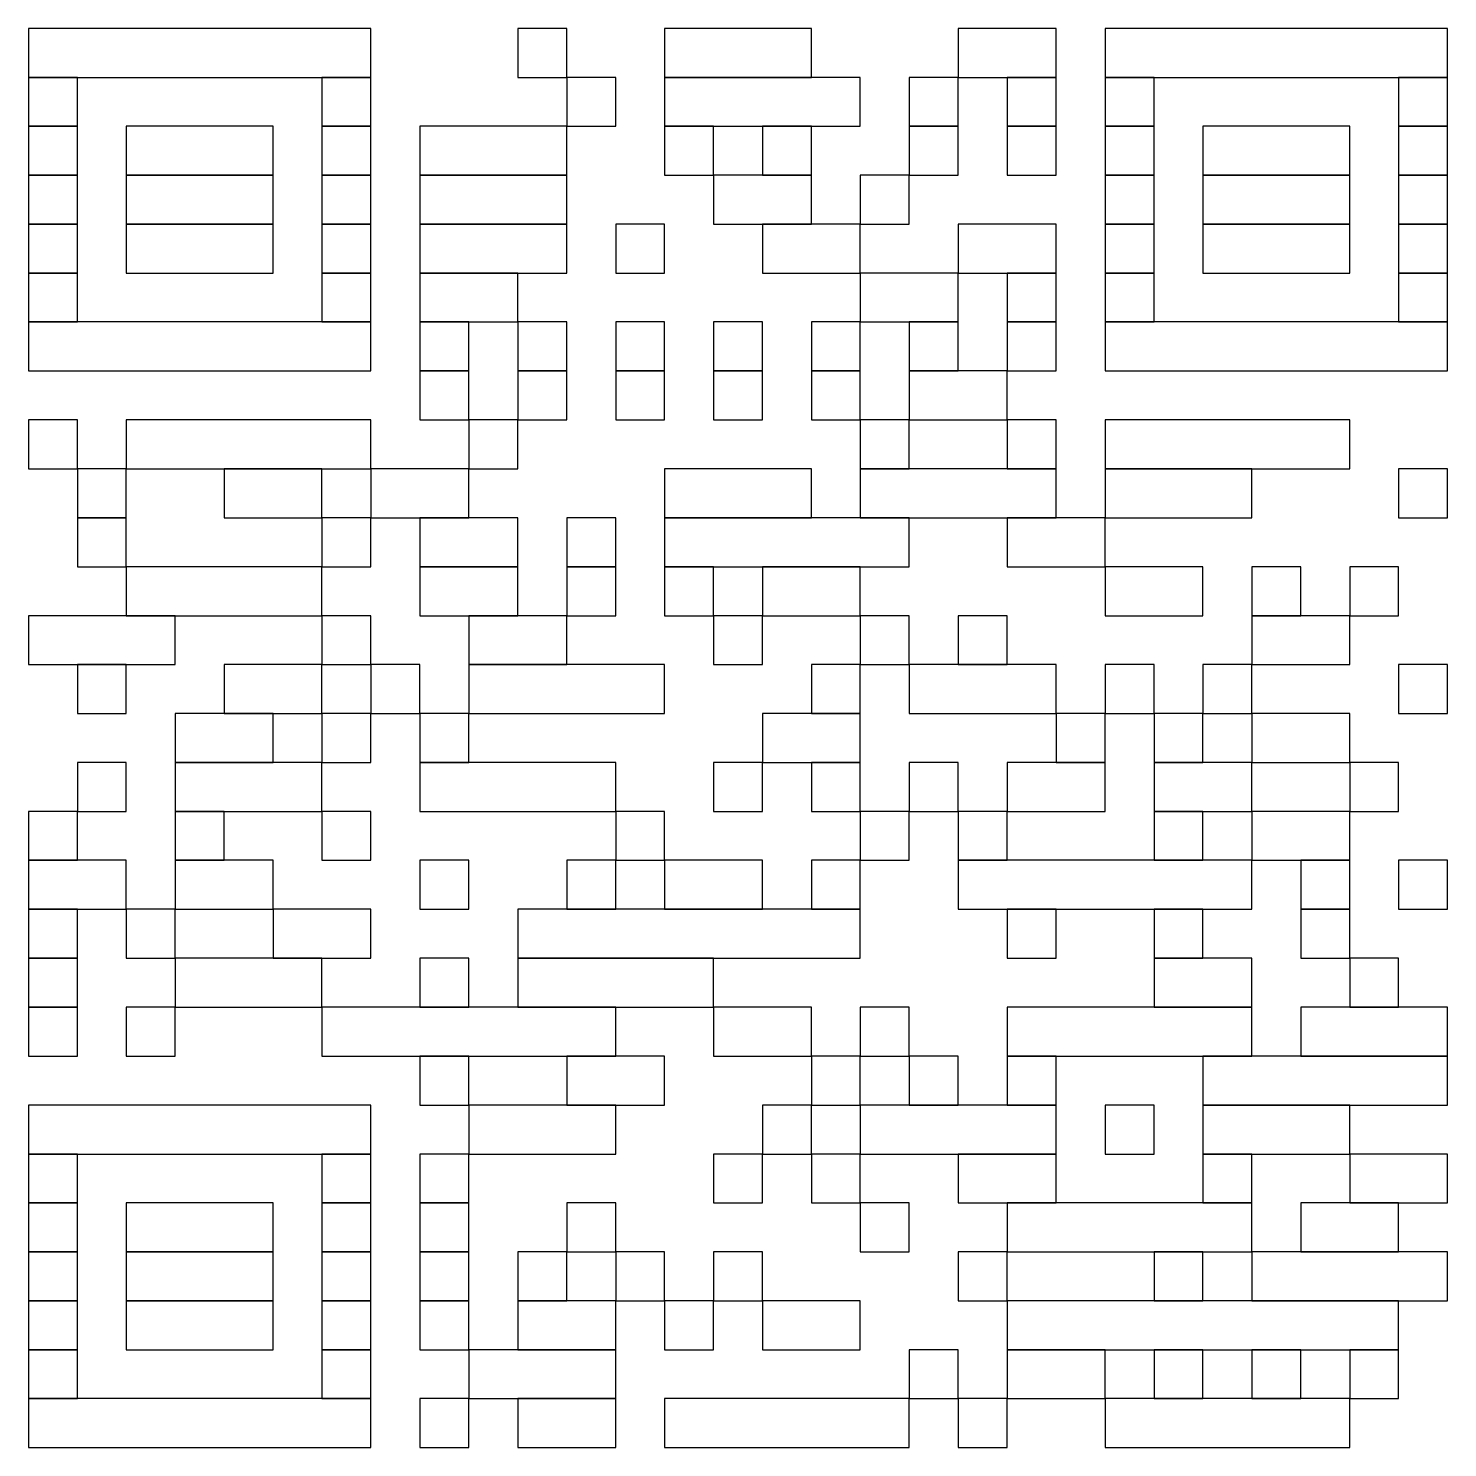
# Model space of a CAD drawing. Header units: metres. Extents: x -7.8 to 7.8, y -7.8 to 7.8.
import ezdxf

# ---------------------------------------------------------------- set-up
doc = ezdxf.new("R2010")
doc.units = ezdxf.units.M

msp = doc.modelspace()

# ---------------------------------------------------------------- linework, layer by layer
for points in [[(-7.838, 7.297), (-4.054, 7.297), (-4.054, 7.838), (-7.838, 7.838)], [(-2.432, 7.297), (-1.892, 7.297), (-1.892, 7.838), (-2.432, 7.838)], [(-0.811, 7.297), (0.811, 7.297), (0.811, 7.838), (-0.811, 7.838)], [(2.432, 7.297), (3.514, 7.297), (3.514, 7.838), (2.432, 7.838)], [(4.054, 7.297), (7.838, 7.297), (7.838, 7.838), (4.054, 7.838)], [(-7.838, 6.757), (-7.297, 6.757), (-7.297, 7.297), (-7.838, 7.297)], [(-4.595, 6.757), (-4.054, 6.757), (-4.054, 7.297), (-4.595, 7.297)], [(-1.892, 6.757), (-1.351, 6.757), (-1.351, 7.297), (-1.892, 7.297)], [(-0.811, 6.757), (1.351, 6.757), (1.351, 7.297), (-0.811, 7.297)], [(1.892, 6.757), (2.432, 6.757), (2.432, 7.297), (1.892, 7.297)], [(2.973, 6.757), (3.514, 6.757), (3.514, 7.297), (2.973, 7.297)], [(4.054, 6.757), (4.595, 6.757), (4.595, 7.297), (4.054, 7.297)], [(7.297, 6.757), (7.838, 6.757), (7.838, 7.297), (7.297, 7.297)], [(-7.838, 6.216), (-7.297, 6.216), (-7.297, 6.757), (-7.838, 6.757)], [(-6.757, 6.216), (-5.135, 6.216), (-5.135, 6.757), (-6.757, 6.757)], [(-4.595, 6.216), (-4.054, 6.216), (-4.054, 6.757), (-4.595, 6.757)], [(-3.514, 6.216), (-1.892, 6.216), (-1.892, 6.757), (-3.514, 6.757)], [(-0.811, 6.216), (-0.27, 6.216), (-0.27, 6.757), (-0.811, 6.757)], [(0.27, 6.216), (0.811, 6.216), (0.811, 6.757), (0.27, 6.757)], [(1.892, 6.216), (2.432, 6.216), (2.432, 6.757), (1.892, 6.757)], [(2.973, 6.216), (3.514, 6.216), (3.514, 6.757), (2.973, 6.757)], [(4.054, 6.216), (4.595, 6.216), (4.595, 6.757), (4.054, 6.757)], [(5.135, 6.216), (6.757, 6.216), (6.757, 6.757), (5.135, 6.757)], [(7.297, 6.216), (7.838, 6.216), (7.838, 6.757), (7.297, 6.757)], [(-7.838, 5.676), (-7.297, 5.676), (-7.297, 6.216), (-7.838, 6.216)], [(-6.757, 5.676), (-5.135, 5.676), (-5.135, 6.216), (-6.757, 6.216)], [(-4.595, 5.676), (-4.054, 5.676), (-4.054, 6.216), (-4.595, 6.216)], [(-3.514, 5.676), (-1.892, 5.676), (-1.892, 6.216), (-3.514, 6.216)], [(-0.27, 5.676), (0.811, 5.676), (0.811, 6.216), (-0.27, 6.216)], [(1.351, 5.676), (1.892, 5.676), (1.892, 6.216), (1.351, 6.216)], [(4.054, 5.676), (4.595, 5.676), (4.595, 6.216), (4.054, 6.216)], [(5.135, 5.676), (6.757, 5.676), (6.757, 6.216), (5.135, 6.216)], [(7.297, 5.676), (7.838, 5.676), (7.838, 6.216), (7.297, 6.216)], [(-7.838, 5.135), (-7.297, 5.135), (-7.297, 5.676), (-7.838, 5.676)], [(-6.757, 5.135), (-5.135, 5.135), (-5.135, 5.676), (-6.757, 5.676)], [(-4.595, 5.135), (-4.054, 5.135), (-4.054, 5.676), (-4.595, 5.676)], [(-3.514, 5.135), (-1.892, 5.135), (-1.892, 5.676), (-3.514, 5.676)], [(-1.351, 5.135), (-0.811, 5.135), (-0.811, 5.676), (-1.351, 5.676)], [(0.27, 5.135), (1.351, 5.135), (1.351, 5.676), (0.27, 5.676)], [(2.432, 5.135), (3.514, 5.135), (3.514, 5.676), (2.432, 5.676)], [(4.054, 5.135), (4.595, 5.135), (4.595, 5.676), (4.054, 5.676)], [(5.135, 5.135), (6.757, 5.135), (6.757, 5.676), (5.135, 5.676)], [(7.297, 5.135), (7.838, 5.135), (7.838, 5.676), (7.297, 5.676)], [(-7.838, 4.595), (-7.297, 4.595), (-7.297, 5.135), (-7.838, 5.135)], [(-4.595, 4.595), (-4.054, 4.595), (-4.054, 5.135), (-4.595, 5.135)], [(-3.514, 4.595), (-2.432, 4.595), (-2.432, 5.135), (-3.514, 5.135)], [(1.351, 4.595), (2.432, 4.595), (2.432, 5.135), (1.351, 5.135)], [(2.973, 4.595), (3.514, 4.595), (3.514, 5.135), (2.973, 5.135)], [(4.054, 4.595), (4.595, 4.595), (4.595, 5.135), (4.054, 5.135)], [(7.297, 4.595), (7.838, 4.595), (7.838, 5.135), (7.297, 5.135)], [(-7.838, 4.054), (-4.054, 4.054), (-4.054, 4.595), (-7.838, 4.595)], [(-3.514, 4.054), (-2.973, 4.054), (-2.973, 4.595), (-3.514, 4.595)], [(-2.432, 4.054), (-1.892, 4.054), (-1.892, 4.595), (-2.432, 4.595)], [(-1.351, 4.054), (-0.811, 4.054), (-0.811, 4.595), (-1.351, 4.595)], [(-0.27, 4.054), (0.27, 4.054), (0.27, 4.595), (-0.27, 4.595)], [(0.811, 4.054), (1.351, 4.054), (1.351, 4.595), (0.811, 4.595)], [(1.892, 4.054), (2.432, 4.054), (2.432, 4.595), (1.892, 4.595)], [(2.973, 4.054), (3.514, 4.054), (3.514, 4.595), (2.973, 4.595)], [(4.054, 4.054), (7.838, 4.054), (7.838, 4.595), (4.054, 4.595)], [(-3.514, 3.514), (-2.973, 3.514), (-2.973, 4.054), (-3.514, 4.054)], [(-2.432, 3.514), (-1.892, 3.514), (-1.892, 4.054), (-2.432, 4.054)], [(-1.351, 3.514), (-0.811, 3.514), (-0.811, 4.054), (-1.351, 4.054)], [(-0.27, 3.514), (0.27, 3.514), (0.27, 4.054), (-0.27, 4.054)], [(0.811, 3.514), (1.351, 3.514), (1.351, 4.054), (0.811, 4.054)], [(1.892, 3.514), (2.973, 3.514), (2.973, 4.054), (1.892, 4.054)], [(-7.838, 2.973), (-7.297, 2.973), (-7.297, 3.514), (-7.838, 3.514)], [(-6.757, 2.973), (-4.054, 2.973), (-4.054, 3.514), (-6.757, 3.514)], [(-2.973, 2.973), (-2.432, 2.973), (-2.432, 3.514), (-2.973, 3.514)], [(1.351, 2.973), (1.892, 2.973), (1.892, 3.514), (1.351, 3.514)], [(2.973, 2.973), (3.514, 2.973), (3.514, 3.514), (2.973, 3.514)], [(4.054, 2.973), (6.757, 2.973), (6.757, 3.514), (4.054, 3.514)], [(-7.297, 2.432), (-6.757, 2.432), (-6.757, 2.973), (-7.297, 2.973)], [(-5.676, 2.432), (-4.595, 2.432), (-4.595, 2.973), (-5.676, 2.973)], [(-4.054, 2.432), (-2.973, 2.432), (-2.973, 2.973), (-4.054, 2.973)], [(-0.811, 2.432), (0.811, 2.432), (0.811, 2.973), (-0.811, 2.973)], [(1.351, 2.432), (3.514, 2.432), (3.514, 2.973), (1.351, 2.973)], [(4.054, 2.432), (5.676, 2.432), (5.676, 2.973), (4.054, 2.973)], [(7.297, 2.432), (7.838, 2.432), (7.838, 2.973), (7.297, 2.973)], [(-7.297, 1.892), (-6.757, 1.892), (-6.757, 2.432), (-7.297, 2.432)], [(-4.595, 1.892), (-4.054, 1.892), (-4.054, 2.432), (-4.595, 2.432)], [(-3.514, 1.892), (-2.432, 1.892), (-2.432, 2.432), (-3.514, 2.432)], [(-1.892, 1.892), (-1.351, 1.892), (-1.351, 2.432), (-1.892, 2.432)], [(-0.811, 1.892), (1.892, 1.892), (1.892, 2.432), (-0.811, 2.432)], [(2.973, 1.892), (4.054, 1.892), (4.054, 2.432), (2.973, 2.432)], [(-6.757, 1.351), (-4.595, 1.351), (-4.595, 1.892), (-6.757, 1.892)], [(-3.514, 1.351), (-2.432, 1.351), (-2.432, 1.892), (-3.514, 1.892)], [(-1.892, 1.351), (-1.351, 1.351), (-1.351, 1.892), (-1.892, 1.892)], [(-0.811, 1.351), (-0.27, 1.351), (-0.27, 1.892), (-0.811, 1.892)], [(0.27, 1.351), (1.351, 1.351), (1.351, 1.892), (0.27, 1.892)], [(4.054, 1.351), (5.135, 1.351), (5.135, 1.892), (4.054, 1.892)], [(5.676, 1.351), (6.216, 1.351), (6.216, 1.892), (5.676, 1.892)], [(6.757, 1.351), (7.297, 1.351), (7.297, 1.892), (6.757, 1.892)], [(-7.838, 0.811), (-6.216, 0.811), (-6.216, 1.351), (-7.838, 1.351)], [(-4.595, 0.811), (-4.054, 0.811), (-4.054, 1.351), (-4.595, 1.351)], [(-2.973, 0.811), (-1.892, 0.811), (-1.892, 1.351), (-2.973, 1.351)], [(-0.27, 0.811), (0.27, 0.811), (0.27, 1.351), (-0.27, 1.351)], [(1.351, 0.811), (1.892, 0.811), (1.892, 1.351), (1.351, 1.351)], [(2.432, 0.811), (2.973, 0.811), (2.973, 1.351), (2.432, 1.351)], [(5.676, 0.811), (6.757, 0.811), (6.757, 1.351), (5.676, 1.351)], [(-7.297, 0.27), (-6.757, 0.27), (-6.757, 0.811), (-7.297, 0.811)], [(-5.676, 0.27), (-4.595, 0.27), (-4.595, 0.811), (-5.676, 0.811)], [(-4.054, 0.27), (-3.514, 0.27), (-3.514, 0.811), (-4.054, 0.811)], [(-2.973, 0.27), (-0.811, 0.27), (-0.811, 0.811), (-2.973, 0.811)], [(0.811, 0.27), (1.351, 0.27), (1.351, 0.811), (0.811, 0.811)], [(1.892, 0.27), (3.514, 0.27), (3.514, 0.811), (1.892, 0.811)], [(4.054, 0.27), (4.595, 0.27), (4.595, 0.811), (4.054, 0.811)], [(5.135, 0.27), (5.676, 0.27), (5.676, 0.811), (5.135, 0.811)], [(7.297, 0.27), (7.838, 0.27), (7.838, 0.811), (7.297, 0.811)], [(-6.216, -0.27), (-5.135, -0.27), (-5.135, 0.27), (-6.216, 0.27)], [(-4.595, -0.27), (-4.054, -0.27), (-4.054, 0.27), (-4.595, 0.27)], [(-3.514, -0.27), (-2.973, -0.27), (-2.973, 0.27), (-3.514, 0.27)], [(0.27, -0.27), (1.351, -0.27), (1.351, 0.27), (0.27, 0.27)], [(3.514, -0.27), (4.054, -0.27), (4.054, 0.27), (3.514, 0.27)], [(4.595, -0.27), (5.135, -0.27), (5.135, 0.27), (4.595, 0.27)], [(5.676, -0.27), (6.757, -0.27), (6.757, 0.27), (5.676, 0.27)], [(-7.297, -0.811), (-6.757, -0.811), (-6.757, -0.27), (-7.297, -0.27)], [(-6.216, -0.811), (-4.595, -0.811), (-4.595, -0.27), (-6.216, -0.27)], [(-3.514, -0.811), (-1.351, -0.811), (-1.351, -0.27), (-3.514, -0.27)], [(-0.27, -0.811), (0.27, -0.811), (0.27, -0.27), (-0.27, -0.27)], [(0.811, -0.811), (1.351, -0.811), (1.351, -0.27), (0.811, -0.27)], [(1.892, -0.811), (2.432, -0.811), (2.432, -0.27), (1.892, -0.27)], [(2.973, -0.811), (4.054, -0.811), (4.054, -0.27), (2.973, -0.27)], [(4.595, -0.811), (5.676, -0.811), (5.676, -0.27), (4.595, -0.27)], [(6.757, -0.811), (7.297, -0.811), (7.297, -0.27), (6.757, -0.27)], [(-7.838, -1.351), (-7.297, -1.351), (-7.297, -0.811), (-7.838, -0.811)], [(-6.216, -1.351), (-5.676, -1.351), (-5.676, -0.811), (-6.216, -0.811)], [(-4.595, -1.351), (-4.054, -1.351), (-4.054, -0.811), (-4.595, -0.811)], [(-1.351, -1.351), (-0.811, -1.351), (-0.811, -0.811), (-1.351, -0.811)], [(1.351, -1.351), (1.892, -1.351), (1.892, -0.811), (1.351, -0.811)], [(2.432, -1.351), (2.973, -1.351), (2.973, -0.811), (2.432, -0.811)], [(4.595, -1.351), (5.135, -1.351), (5.135, -0.811), (4.595, -0.811)], [(5.676, -1.351), (6.757, -1.351), (6.757, -0.811), (5.676, -0.811)], [(-7.838, -1.892), (-6.757, -1.892), (-6.757, -1.351), (-7.838, -1.351)], [(-6.216, -1.892), (-5.135, -1.892), (-5.135, -1.351), (-6.216, -1.351)], [(-3.514, -1.892), (-2.973, -1.892), (-2.973, -1.351), (-3.514, -1.351)], [(-1.892, -1.892), (-1.351, -1.892), (-1.351, -1.351), (-1.892, -1.351)], [(-0.811, -1.892), (0.27, -1.892), (0.27, -1.351), (-0.811, -1.351)], [(0.811, -1.892), (1.351, -1.892), (1.351, -1.351), (0.811, -1.351)], [(2.432, -1.892), (5.676, -1.892), (5.676, -1.351), (2.432, -1.351)], [(6.216, -1.892), (6.757, -1.892), (6.757, -1.351), (6.216, -1.351)], [(7.297, -1.892), (7.838, -1.892), (7.838, -1.351), (7.297, -1.351)], [(-7.838, -2.432), (-7.297, -2.432), (-7.297, -1.892), (-7.838, -1.892)], [(-6.757, -2.432), (-6.216, -2.432), (-6.216, -1.892), (-6.757, -1.892)], [(-5.135, -2.432), (-4.054, -2.432), (-4.054, -1.892), (-5.135, -1.892)], [(-2.432, -2.432), (1.351, -2.432), (1.351, -1.892), (-2.432, -1.892)], [(2.973, -2.432), (3.514, -2.432), (3.514, -1.892), (2.973, -1.892)], [(4.595, -2.432), (5.135, -2.432), (5.135, -1.892), (4.595, -1.892)], [(6.216, -2.432), (6.757, -2.432), (6.757, -1.892), (6.216, -1.892)], [(-7.838, -2.973), (-7.297, -2.973), (-7.297, -2.432), (-7.838, -2.432)], [(-6.216, -2.973), (-4.595, -2.973), (-4.595, -2.432), (-6.216, -2.432)], [(-3.514, -2.973), (-2.973, -2.973), (-2.973, -2.432), (-3.514, -2.432)], [(-2.432, -2.973), (-0.27, -2.973), (-0.27, -2.432), (-2.432, -2.432)], [(4.595, -2.973), (5.676, -2.973), (5.676, -2.432), (4.595, -2.432)], [(6.757, -2.973), (7.297, -2.973), (7.297, -2.432), (6.757, -2.432)], [(-7.838, -3.514), (-7.297, -3.514), (-7.297, -2.973), (-7.838, -2.973)], [(-6.757, -3.514), (-6.216, -3.514), (-6.216, -2.973), (-6.757, -2.973)], [(-4.595, -3.514), (-1.351, -3.514), (-1.351, -2.973), (-4.595, -2.973)], [(-0.27, -3.514), (0.811, -3.514), (0.811, -2.973), (-0.27, -2.973)], [(1.351, -3.514), (1.892, -3.514), (1.892, -2.973), (1.351, -2.973)], [(2.973, -3.514), (5.676, -3.514), (5.676, -2.973), (2.973, -2.973)], [(6.216, -3.514), (7.838, -3.514), (7.838, -2.973), (6.216, -2.973)], [(-3.514, -4.054), (-2.973, -4.054), (-2.973, -3.514), (-3.514, -3.514)], [(-1.892, -4.054), (-0.811, -4.054), (-0.811, -3.514), (-1.892, -3.514)], [(0.811, -4.054), (1.351, -4.054), (1.351, -3.514), (0.811, -3.514)], [(1.892, -4.054), (2.432, -4.054), (2.432, -3.514), (1.892, -3.514)], [(2.973, -4.054), (3.514, -4.054), (3.514, -3.514), (2.973, -3.514)], [(5.135, -4.054), (7.838, -4.054), (7.838, -3.514), (5.135, -3.514)], [(-7.838, -4.595), (-4.054, -4.595), (-4.054, -4.054), (-7.838, -4.054)], [(-2.973, -4.595), (-1.351, -4.595), (-1.351, -4.054), (-2.973, -4.054)], [(0.27, -4.595), (0.811, -4.595), (0.811, -4.054), (0.27, -4.054)], [(1.351, -4.595), (3.514, -4.595), (3.514, -4.054), (1.351, -4.054)], [(4.054, -4.595), (4.595, -4.595), (4.595, -4.054), (4.054, -4.054)], [(5.135, -4.595), (6.757, -4.595), (6.757, -4.054), (5.135, -4.054)], [(-7.838, -5.135), (-7.297, -5.135), (-7.297, -4.595), (-7.838, -4.595)], [(-4.595, -5.135), (-4.054, -5.135), (-4.054, -4.595), (-4.595, -4.595)], [(-3.514, -5.135), (-2.973, -5.135), (-2.973, -4.595), (-3.514, -4.595)], [(-0.27, -5.135), (0.27, -5.135), (0.27, -4.595), (-0.27, -4.595)], [(0.811, -5.135), (1.351, -5.135), (1.351, -4.595), (0.811, -4.595)], [(2.432, -5.135), (3.514, -5.135), (3.514, -4.595), (2.432, -4.595)], [(5.135, -5.135), (5.676, -5.135), (5.676, -4.595), (5.135, -4.595)], [(6.757, -5.135), (7.838, -5.135), (7.838, -4.595), (6.757, -4.595)], [(-7.838, -5.676), (-7.297, -5.676), (-7.297, -5.135), (-7.838, -5.135)], [(-6.757, -5.676), (-5.135, -5.676), (-5.135, -5.135), (-6.757, -5.135)], [(-4.595, -5.676), (-4.054, -5.676), (-4.054, -5.135), (-4.595, -5.135)], [(-3.514, -5.676), (-2.973, -5.676), (-2.973, -5.135), (-3.514, -5.135)], [(-1.892, -5.676), (-1.351, -5.676), (-1.351, -5.135), (-1.892, -5.135)], [(1.351, -5.676), (1.892, -5.676), (1.892, -5.135), (1.351, -5.135)], [(2.973, -5.676), (5.676, -5.676), (5.676, -5.135), (2.973, -5.135)], [(6.216, -5.676), (7.297, -5.676), (7.297, -5.135), (6.216, -5.135)], [(-7.838, -6.216), (-7.297, -6.216), (-7.297, -5.676), (-7.838, -5.676)], [(-6.757, -6.216), (-5.135, -6.216), (-5.135, -5.676), (-6.757, -5.676)], [(-4.595, -6.216), (-4.054, -6.216), (-4.054, -5.676), (-4.595, -5.676)], [(-3.514, -6.216), (-2.973, -6.216), (-2.973, -5.676), (-3.514, -5.676)], [(-2.432, -6.216), (-1.892, -6.216), (-1.892, -5.676), (-2.432, -5.676)], [(-1.351, -6.216), (-0.811, -6.216), (-0.811, -5.676), (-1.351, -5.676)], [(-0.27, -6.216), (0.27, -6.216), (0.27, -5.676), (-0.27, -5.676)], [(2.432, -6.216), (2.973, -6.216), (2.973, -5.676), (2.432, -5.676)], [(4.595, -6.216), (5.135, -6.216), (5.135, -5.676), (4.595, -5.676)], [(5.676, -6.216), (7.838, -6.216), (7.838, -5.676), (5.676, -5.676)], [(-7.838, -6.757), (-7.297, -6.757), (-7.297, -6.216), (-7.838, -6.216)], [(-6.757, -6.757), (-5.135, -6.757), (-5.135, -6.216), (-6.757, -6.216)], [(-4.595, -6.757), (-4.054, -6.757), (-4.054, -6.216), (-4.595, -6.216)], [(-3.514, -6.757), (-2.973, -6.757), (-2.973, -6.216), (-3.514, -6.216)], [(-2.432, -6.757), (-1.351, -6.757), (-1.351, -6.216), (-2.432, -6.216)], [(-0.811, -6.757), (-0.27, -6.757), (-0.27, -6.216), (-0.811, -6.216)], [(0.27, -6.757), (1.351, -6.757), (1.351, -6.216), (0.27, -6.216)], [(2.973, -6.757), (7.297, -6.757), (7.297, -6.216), (2.973, -6.216)], [(-7.838, -7.297), (-7.297, -7.297), (-7.297, -6.757), (-7.838, -6.757)], [(-4.595, -7.297), (-4.054, -7.297), (-4.054, -6.757), (-4.595, -6.757)], [(-2.973, -7.297), (-1.351, -7.297), (-1.351, -6.757), (-2.973, -6.757)], [(1.892, -7.297), (2.432, -7.297), (2.432, -6.757), (1.892, -6.757)], [(2.973, -7.297), (4.054, -7.297), (4.054, -6.757), (2.973, -6.757)], [(4.595, -7.297), (5.135, -7.297), (5.135, -6.757), (4.595, -6.757)], [(5.676, -7.297), (6.216, -7.297), (6.216, -6.757), (5.676, -6.757)], [(6.757, -7.297), (7.297, -7.297), (7.297, -6.757), (6.757, -6.757)], [(-7.838, -7.838), (-4.054, -7.838), (-4.054, -7.297), (-7.838, -7.297)], [(-3.514, -7.838), (-2.973, -7.838), (-2.973, -7.297), (-3.514, -7.297)], [(-2.432, -7.838), (-1.351, -7.838), (-1.351, -7.297), (-2.432, -7.297)], [(-0.811, -7.838), (1.892, -7.838), (1.892, -7.297), (-0.811, -7.297)], [(2.432, -7.838), (2.973, -7.838), (2.973, -7.297), (2.432, -7.297)], [(4.054, -7.838), (6.757, -7.838), (6.757, -7.297), (4.054, -7.297)]]:
    msp.add_lwpolyline(points, close=True)

doc.saveas('drawing.dxf')
